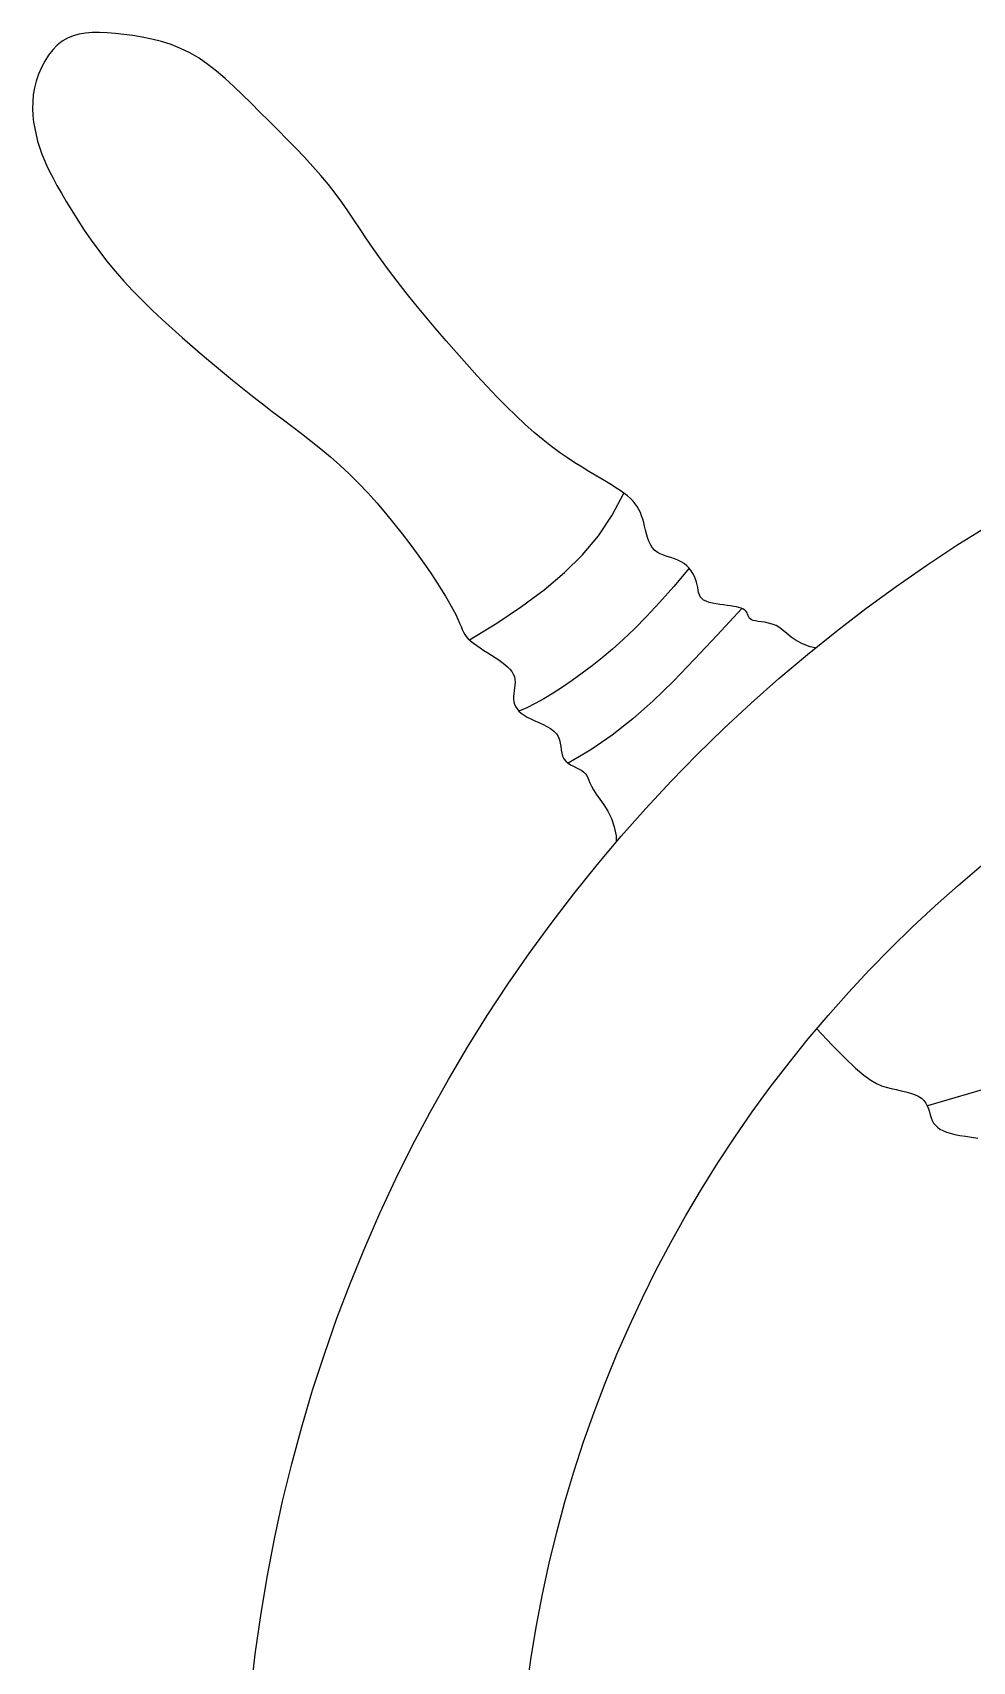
# Model space of a CAD drawing. Header units: inches. Extents: x 7.5 to 50, y 15.4 to 40.2.
# Drawn here: x 9.2703 to 9.3074, y 21.7646 to 21.8291 of the extents above; entities that cross this region are included whole.
import ezdxf

# ---------------------------------------------------------------- set-up
doc = ezdxf.new("R2010")
doc.units = ezdxf.units.IN
doc.header["$MEASUREMENT"] = 0
doc.layers.add('02', color=2, linetype='Continuous')

msp = doc.modelspace()

# ---------------------------------------------------------------- linework, layer by layer
at = {"layer": '02'}
for points in [[(9.30122312069404, 21.80472675251909), (9.301019970136686, 21.8047744445004), (9.300712803187771, 21.80488854647516), (9.300466381986617, 21.80501857412415), (9.30026701422873, 21.80515593720444), (9.300101008308111, 21.80529204553128), (9.29995467238593, 21.80541830889084), (9.299814314623355, 21.80552613704018), (9.2996691680001, 21.80560912754405), (9.299520164304404, 21.80566962903792), (9.299371160841538, 21.80571217793582), (9.299226013985454, 21.80574131063728), (9.299088581041424, 21.80576156354179), (9.298962718616231, 21.80577747306339), (9.298852283549486, 21.80579357560161), (9.298761132913633, 21.80581440755592), (9.298691773596211, 21.80584345972708), (9.298641312909304, 21.80588004038979), (9.298605508212923, 21.80592241220544), (9.29858011709991, 21.80596883782088), (9.298560896930276, 21.80601757991204), (9.298543605296864, 21.80606690114033), (9.298523999559684, 21.80611506415259), (9.298497837078749, 21.80616033162475), (9.298461518059476, 21.80620132010623), (9.298414014321743, 21.80623806175678), (9.298354940065174, 21.80627094268235), (9.298283909489392, 21.80630034893071), (9.29820053679402, 21.80632666656417), (9.298104436644344, 21.80635028167413), (9.297995223007156, 21.80637158033748), (9.29787251054774, 21.80639094860195), (9.2977367809927, 21.80640896559013), (9.297591988039194, 21.80642698257831), (9.297442952212869, 21.80644654387394), (9.297294495203523, 21.80646919376992), (9.297151437769635, 21.80649647658826), (9.297018600902511, 21.80652993662185), (9.29690080605912, 21.80657111817815), (9.29680287376511, 21.80662156557916), (9.296728082974433, 21.80668240488118), (9.296673540533511, 21.80675308913593), (9.296634811251415, 21.80683265315853), (9.296607459704383, 21.80692013173499), (9.296587050468652, 21.80701455972409), (9.296569148353292, 21.80711497189728), (9.296549317701711, 21.80722040308425), (9.296523123322977, 21.80732988808555), (9.296486836667164, 21.80744226867061), (9.296439557843833, 21.80755561445509), (9.296381094302042, 21.80766780203809), (9.296311252792357, 21.80777670796048), (9.296229840996666, 21.80788020880679), (9.296136665432705, 21.80797618116154), (9.296031533782362, 21.80806250158017), (9.295914252796202, 21.80813704667631), (9.295785304899319, 21.80819875468402), (9.295647871955289, 21.80825081078471), (9.295505810803725, 21.80829746179476), (9.295362978284238, 21.80834295455967), (9.295223231003611, 21.80839153592493), (9.295090426267116, 21.80844745273604), (9.294968420681535, 21.80851495183848), (9.29486107131931, 21.8085982800632), (9.294771142113014, 21.80870039735706), (9.294697026065542, 21.80881911592693), (9.294636023272751, 21.80895096111013), (9.294585434063329, 21.80909245820036), (9.29454255853313, 21.80924013252039), (9.294504697010844, 21.80939050937847), (9.294469149592324, 21.80954011411192), (9.294433216373427, 21.80968547199988), (9.294394390699445, 21.80982381617029), (9.294350936585097, 21.80995521098627), (9.29430131152737, 21.81008042858699), (9.294243972790419, 21.81020024111164), (9.294177377638398, 21.81031542072848), (9.294099983102633, 21.81042673957669), (9.29401024668011, 21.81053496982455), (9.293906625634982, 21.81064088358213), (9.293787802145808, 21.81074538174395), (9.29365335804875, 21.81084987989122), (9.2935031010257, 21.81095592233138), (9.29333683806005, 21.81106505338645), (9.293154376135199, 21.81117881734932), (9.292955522467373, 21.811298758542), (9.292740084505631, 21.81142642127194), (9.292507869000538, 21.81156334983203), (9.292258844287126, 21.81171121722688), (9.291993620381682, 21.81187221122051), (9.29171296935062, 21.81204864830321), (9.291417662096201, 21.81224284492161), (9.291108469986348, 21.81245711753687), (9.290786164854644, 21.81269378262474), (9.290451517603351, 21.81295515663184), (9.290105299833222, 21.81324355603389), (9.289748314809977, 21.8135605251529), (9.289381495020343, 21.81390451965232), (9.289005804383187, 21.81427322308551), (9.288622207050203, 21.81466431899131), (9.288231667405917, 21.81507549089398), (9.287835149602024, 21.81550442233235), (9.287433618023051, 21.81594879684523), (9.287028036587863, 21.81640629797145), (9.286619883771046, 21.81687431968127), (9.286212695338754, 21.81734909774347), (9.285810520681544, 21.81782657832915), (9.28541740965563, 21.81830270763854), (9.285037411884396, 21.81877343188641), (9.28467457722406, 21.8192346972584), (9.284332955530836, 21.81968244995475), (9.28401659619528, 21.82011263616111), (9.2837277490599, 21.82052242465685), (9.283461464610873, 21.82091387450888), (9.283210993553503, 21.82129026737781), (9.282969585894598, 21.82165488492425), (9.282730492572291, 21.82201100880881), (9.282486963593392, 21.82236192064844), (9.282232249896033, 21.82271090214741), (9.281959601719855, 21.82306123492268), (9.281664072810663, 21.82341545190972), (9.281347928610622, 21.82377309112886), (9.281015238533719, 21.82413294187533), (9.280670071062623, 21.82449379341521), (9.280316495145662, 21.82485443505826), (9.279958579963996, 21.8252136560997), (9.279600394233121, 21.82557024580561), (9.279246006901367, 21.82592299348577), (9.278898404953061, 21.82627029652318), (9.278556248447849, 21.82660898482678), (9.278217115248545, 21.82693549636421), (9.277878583683624, 21.8272462691613), (9.2775382316159, 21.8275377411857), (9.277193637141018, 21.8278063504487), (9.276842378354623, 21.8280485349616), (9.276482033352359, 21.82826073269204), (9.276111240773453, 21.82844050730015), (9.275732880034475, 21.82858992499784), (9.2753508920269, 21.82871217761673), (9.27496921694371, 21.82881045701757), (9.274591794977887, 21.82888795506111), (9.274222566555245, 21.82894786357898), (9.273865472101598, 21.82899337444648), (9.273524451809926, 21.82902767949523), (9.2732026305003, 21.82905288613362), (9.2728998712683, 21.82906676391682), (9.272615221603765, 21.82906599797676), (9.272347728530868, 21.82904727341626), (9.272096440005107, 21.82900727535267), (9.27186040328349, 21.82894268888882), (9.271638665623023, 21.82885019917118), (9.271430274746372, 21.828726491288), (9.271234671859993, 21.82856953986008), (9.2710528744338, 21.82838247758006), (9.270886294119983, 21.82816972662946), (9.270736342105074, 21.82793570921891), (9.270604430041267, 21.82768484750083), (9.270491969347923, 21.82742156368582), (9.270400371211572, 21.82715027994087), (9.270331047284408, 21.82687541849115), (9.270284840879022, 21.82660080772727), (9.270260323579414, 21.82632790107997), (9.270255499095647, 21.82605755817455), (9.27026837067212, 21.82579063863628), (9.270296942018895, 21.82552800211958), (9.270339216380371, 21.82527050826426), (9.27039319746661, 21.82501901669563), (9.270456888754843, 21.82477438706807), (9.27052891561295, 21.82453659573472), (9.27061039213556, 21.82430208609109), (9.270703053143798, 21.82406641824597), (9.270808634855776, 21.82382515229362), (9.27092887279111, 21.82357384835738), (9.271065502236588, 21.82330806654605), (9.271220258711828, 21.82302336696845), (9.27139487820211, 21.82271530973336), (9.271590710426672, 21.82238093490847), (9.271807562601744, 21.82202320244065), (9.272044856143175, 21.82164655220655), (9.272302012466817, 21.82125542408281), (9.27257845322135, 21.82085425797519), (9.272873599589794, 21.82044749377489), (9.27318687345366, 21.82003957137309), (9.27351769576314, 21.81963493064647), (9.273865199224083, 21.81923723931792), (9.274227358908384, 21.81884707652458), (9.274601860479443, 21.81846424920619), (9.274986389833494, 21.8180885643316), (9.275378632866769, 21.81771982884053), (9.275776275708331, 21.81735784967274), (9.276177004021584, 21.81700243381162), (9.276578503702758, 21.8166533881969), (9.276978846215634, 21.81631055195718), (9.277377646225496, 21.81597389293271), (9.277774903266682, 21.81564341113805), (9.278170617804854, 21.81531910654409), (9.27856478937435, 21.81500097917993), (9.278957418208002, 21.81468902906014), (9.279348504305808, 21.8143832561847), (9.2797380479006, 21.81408366055363), (9.280126016396089, 21.81378966305889), (9.280512249139129, 21.81349836811675), (9.280896553578778, 21.81320630104998), (9.281278736931263, 21.81290998712317), (9.28165860594715, 21.8126059516591), (9.282035967842667, 21.8122907199369), (9.282410630299701, 21.81196081729392), (9.282782399835988, 21.81161276899471), (9.283150762594296, 21.81124445162383), (9.28351391856092, 21.81085914685642), (9.283869746415867, 21.81046148758575), (9.284216125071971, 21.81005610676326), (9.284550932976408, 21.80964763732587), (9.284872049042015, 21.80924071218138), (9.285177352181627, 21.80883996425215), (9.285464720609589, 21.80845002650418), (9.28573229074943, 21.80807508139075), (9.285979226506306, 21.8077175097798), (9.286204949528901, 21.807379242012), (9.286408881233065, 21.80706220848621), (9.286590443267478, 21.80676833958675), (9.286749056815161, 21.80649956571248), (9.286884143524794, 21.80625781723317), (9.286995124812229, 21.80604502454768), (9.287082482869728, 21.80586208847777), (9.287150942296712, 21.80570579174051), (9.287206288236185, 21.80557188744675), (9.28725430629681, 21.80545612876555), (9.287300781388758, 21.80535426883686), (9.287351499120696, 21.80526206078608), (9.287412244635625, 21.80517525778229), (9.28748880330938, 21.80508961293632), (9.287585385651319, 21.80500168375981), (9.287699902239247, 21.8049112450182), (9.287828689250155, 21.80481887586317), (9.287968082628204, 21.80472515541729), (9.288114418317555, 21.80463066281769), (9.2882640324952, 21.80453597720149), (9.288413260872467, 21.8044416776767), (9.28855843985918, 21.804348343395), (9.288696258370756, 21.80425632825897), (9.288824820467262, 21.80416508532031), (9.288942583645685, 21.80407384243987), (9.289048004704519, 21.80398182742025), (9.289139540907918, 21.80388826812229), (9.289215649752869, 21.80379239236314), (9.289274788503526, 21.80369342800365), (9.289315414191215, 21.80359060284642), (9.289336948464616, 21.80348346649513), (9.289342669579192, 21.80337285543752), (9.2893368199421, 21.80325992790419), (9.289323642426162, 21.80314584214026), (9.289307379205702, 21.80303175636178), (9.289292273153542, 21.80291882882845), (9.289282566676839, 21.80280821777084), (9.289282502415581, 21.80270108141955), (9.289295712062149, 21.80259835278517), (9.28932338491547, 21.8025000640711), (9.289366099559693, 21.80240602220253), (9.2894244348118, 21.80231603416284), (9.289498968557446, 21.80222990692088), (9.289590279846443, 21.8021474474164), (9.28969894703011, 21.80206846261823), (9.289825548459767, 21.80199275948068), (9.289969538147552, 21.80191985541857), (9.290125869954927, 21.80184810958705), (9.290288372472851, 21.8017755916018), (9.290450875223605, 21.80170037106397), (9.29060720703098, 21.80162051758922), (9.290751196718766, 21.8015341007787), (9.290876673343583, 21.8014391902481), (9.290977466194882, 21.80133385558398), (9.291049589444874, 21.80121706726747), (9.291097800289272, 21.801091399154), (9.291129040806545, 21.80096032593534), (9.291150253540827, 21.80082732231782), (9.29116838080342, 21.80069586302231), (9.291190364672794, 21.80056942274056), (9.291223147925912, 21.80045147619345), (9.291273672874077, 21.80034549807275), (9.291346760275765, 21.80025393353677), (9.291438746540798, 21.80017510961003), (9.291543846060513, 21.80010632371083), (9.291656273459076, 21.80004487331568), (9.291770243826313, 21.79998805585743), (9.291879971553563, 21.7999331687835), (9.29197967149782, 21.7998775095704), (9.292063558283253, 21.79981837563643), (9.292127968086852, 21.79975314487198), (9.292177721667095, 21.79967951692485), (9.292219761568113, 21.79959527181305), (9.292261030101209, 21.79949818959827), (9.292308469577684, 21.79938605035674), (9.29236902254167, 21.79925663409191), (9.29244963107164, 21.79910772090913), (9.292557237711726, 21.79893709082641), (9.292694991962044, 21.79874233085972), (9.292850873707785, 21.79852025594406), (9.293009069557293, 21.79826748791053), (9.293153766118913, 21.79798064866296), (9.29326915069948, 21.79765636004701), (9.293339409674509, 21.7972912439374), (9.293344934280022, 21.797048624817)], [(9.28753709448035, 21.80504564834079), (9.288618393982752, 21.80571301823617), (9.28960385084617, 21.8063700354625), (9.290496133775441, 21.80703018479941), (9.291297912173896, 21.80770695102652), (9.29201185474637, 21.80841381886527), (9.292640630663364, 21.80916427312437), (9.293186908629714, 21.80997179853981), (9.29365335804875, 21.81084987989122)], [(9.296229840996666, 21.80788020880679), (9.295619796537785, 21.80715320085543), (9.295061583672641, 21.80651863288328), (9.2945479772007, 21.80596527602135), (9.29407175215426, 21.80548190134247), (9.293625683565615, 21.80505727999222), (9.293202546467064, 21.80468018304342), (9.292795116123735, 21.80433938161256), (9.292396167335092, 21.8040236468161), (9.292000147323115, 21.80372404895858), (9.291608190671532, 21.80344085535868), (9.291223104386582, 21.80317663249404), (9.290847695474504, 21.80293394687138), (9.290484770475878, 21.80271536499746), (9.290137136396943, 21.802523453379), (9.28980760024394, 21.80236077850819), (9.289498968557446, 21.80222990692088)], [(9.298319424777283, 21.80628564580653), (9.297345467885016, 21.8052320962826), (9.296448439168735, 21.8042762303459), (9.295606141719027, 21.80341059654271), (9.29479637909214, 21.80262774346298), (9.293996954844324, 21.80192021965301), (9.293185672298996, 21.80128057370272), (9.292340335012405, 21.80070135415841), (9.291438746540798, 21.80017510961003)], [(9.311057662400408, 21.79202937978804), (9.309793836944728, 21.78957116219059), (9.307822386543258, 21.78724946120307), (9.305662068580268, 21.786619791944)], [(9.301271276590406, 21.78967681772443), (9.3018913094839, 21.78901325551229), (9.302398269339456, 21.78849624559476), (9.302809361410318, 21.78810577089568), (9.30314179048407, 21.78782181436797), (9.30341276088263, 21.78762435892092), (9.303639477859242, 21.78749338750746), (9.303839145735829, 21.78740888303688), (9.304028969765632, 21.78735082844756), (9.304222564022048, 21.78730210063183), (9.304419183214186, 21.78725715228317), (9.30461449133697, 21.78721333006357), (9.304804152385323, 21.78716798064958), (9.304983830586998, 21.78711845068862), (9.30514919016975, 21.78706208684267), (9.305295895128502, 21.78699623577374), (9.305419609923838, 21.78691824412923), (9.30551753546576, 21.78682642345044), (9.305593022652893, 21.78672294466484), (9.305650959531768, 21.78661094360829), (9.305696233916088, 21.78649355605845), (9.305733733619554, 21.78637391786575), (9.305768346688701, 21.78625516480785), (9.30580496093723, 21.78614043270606), (9.305848464411675, 21.78603285736714), (9.305903183105393, 21.78593494853082), (9.305971197127356, 21.7858467116104), (9.30605402453336, 21.78576752593759), (9.306153183146371, 21.78569677084412), (9.306270191022186, 21.78563382567624), (9.306406566682263, 21.78557806978021), (9.306563827949567, 21.78552888248775), (9.306743493112727, 21.78548564311601), (9.306946098380713, 21.78544730608079), (9.30716825536917, 21.785411125945), (9.307405593381255, 21.78537393235562), (9.307653741952954, 21.78533255495964)]]:
    msp.add_lwpolyline(points, dxfattribs=at)
for radius in [0.06137185799310904, 0.05054468000910903]:
    msp.add_circle((9.33994646723847, 21.75711365158455), radius, dxfattribs=at)

doc.saveas('drawing.dxf')
